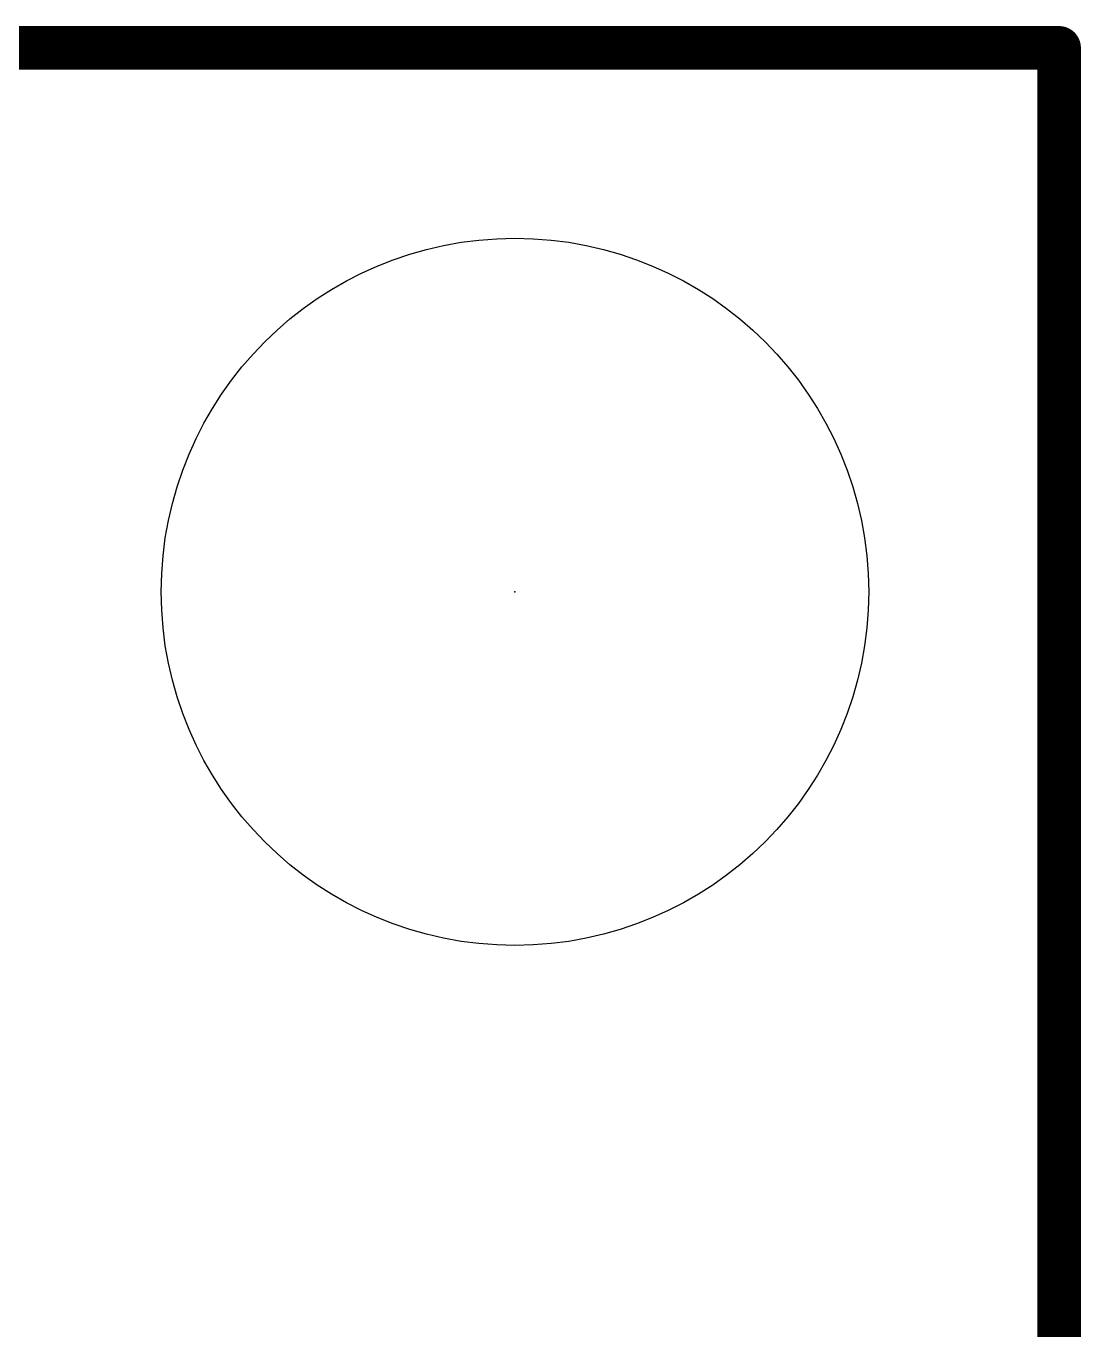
# Model space of a CAD drawing. Extents: x -19.1 to 23, y -12.7 to 20.4.
# Drawn here: x 18.04 to 22.96, y 14.33 to 20.42 of the extents above; entities that cross this region are included whole.
import ezdxf

# ---------------------------------------------------------------- set-up
doc = ezdxf.new("R2010")
doc.units = 0
doc.layers.add('20', color=53, linetype='CONTINUOUS')
doc.layers.add('23', color=53, linetype='CONTINUOUS')

msp = doc.modelspace()

# ---------------------------------------------------------------- linework, layer by layer
at = {"layer": '20', "const_width": 0.2032}
for points in [[(22.86, 20.32), (0, 20.32)], [(22.86, 0), (22.86, 20.32)]]:
    msp.add_lwpolyline(points, dxfattribs=at)
at = {"layer": '20', "const_width": 0.1016}
for points in [[(22.9108, 20.32, 1), (22.8092, 20.32)], [(22.86, 20.2692, 1), (22.86, 20.3708)]]:
    msp.add_lwpolyline(points, format="xyb", dxfattribs=at)
at = {"layer": '20'}
msp.add_circle((20.32, 17.78), 1.651, dxfattribs=at)
at = {"layer": '23'}
msp.add_point((20.32, 17.78), dxfattribs=at)

doc.saveas('drawing.dxf')
